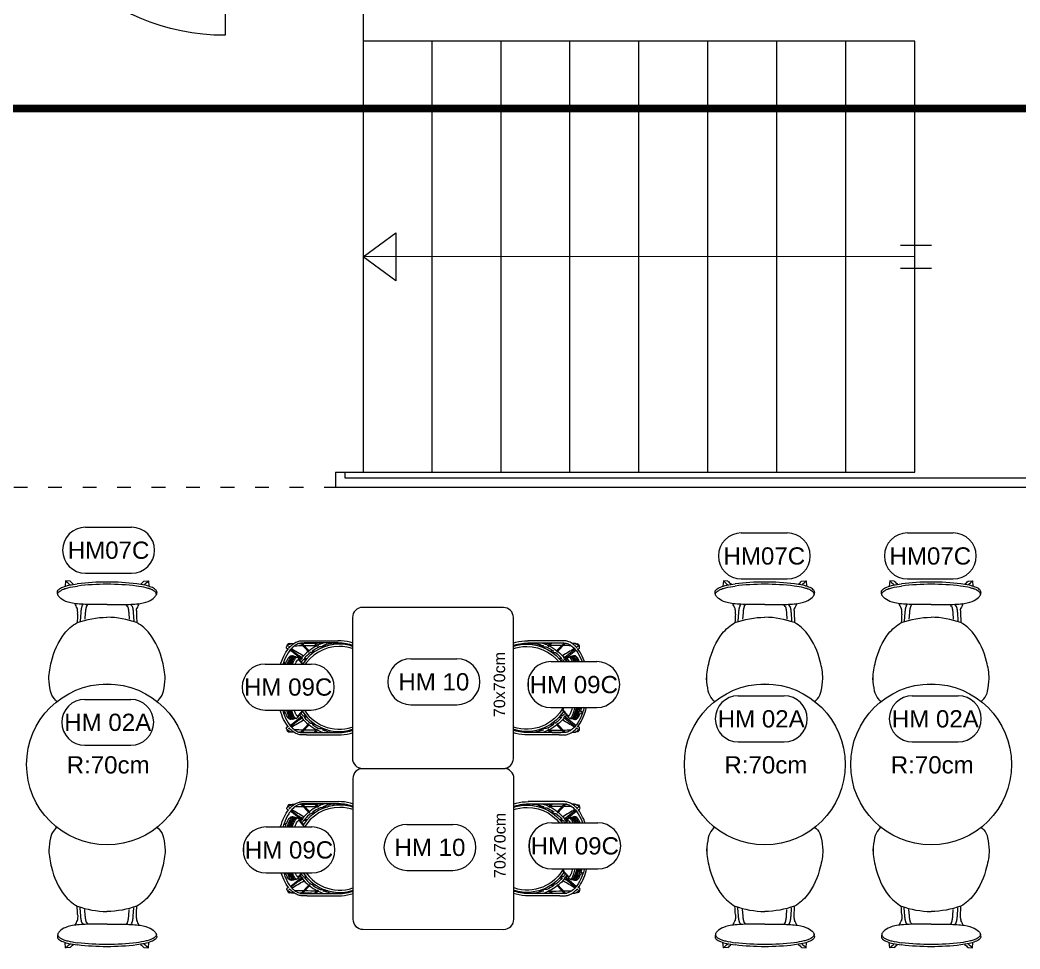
# Model space of a CAD drawing. Header units: millimetres. Extents: x 29001 to 40804, y -8833 to -5892.
# Drawn here: x 30803.8 to 31238.8, y -8402.7 to -7998.6 of the extents above; entities that cross this region are included whole.
import ezdxf
from ezdxf.enums import TextEntityAlignment as Align

# ---------------------------------------------------------------- set-up
doc = ezdxf.new("R2010")
doc.units = ezdxf.units.MM
for name, pattern in [('ACAD_ISO03W100', [30, 12, -18]), ('DASHDOT2', [0.5, 0.25, -0.125, 0, -0.125]), ('DOT', [3.002, 0.002, -3]), ('P-AV-P00-10$0${ Origin Line }', [0])]:
    doc.linetypes.add(name, pattern=pattern)
doc.layers.get('0').update_dxf_attribs({"lineweight": 0})
for name, color, linetype, lineweight in [('anahtar', 9, 'Continuous', 0), ('Auto-Tarama', 251, 'Continuous', 0), ('wipeout', 254, 'Continuous', 0), ('xxx_Auto_Kaplama_Mermer Tarama', 45, 'Continuous', 0), ('xxx_Auto_SIGN_GENERAL', 51, 'Continuous', 0), ('xxx_Auto_Tefris_Tefris', 32, 'Continuous', 0), ('xxx_Auto_Yardimci_Isaret Genel', 51, 'Continuous', 0), ('xxx_Auto_Yardimci_Yazi', 7, 'Continuous', 0), ('Y_KAPI', 123, 'Continuous', 0)]:
    doc.layers.add(name, color=color, linetype=linetype, lineweight=lineweight)
doc.layers.add('xxx_Auto_Mobilya_Ahsap', color=7, linetype='Continuous', lineweight=0, true_color=0x666666)
doc.styles.add('AUTOBAN', font='')
doc.styles.get("Standard").update_dxf_attribs({"font": 'arial.ttf'})
doc.styles.get('AUTOBAN').set_extended_font_data('Helvetica Normal Tr')

# ---------------------------------------------------------------- blocks, each defined once
blk = doc.blocks.new('KAPI 200X230')
at = {"layer": 'Y_KAPI', "color": 252, "linetype": 'P-AV-P00-10$0${ Origin Line }'}
for p, q in [((5, -20), (5, -115)), ((195, -20), (195, -115))]:
    blk.add_line(p, q, dxfattribs=at)
at = {"layer": 'Y_KAPI'}
for points in [[(0, 0), (5, 0), (5, -20), (0, -20)], [(195, 0), (200, 0), (200, -20), (195, -20)], [(5, -20), (100, -20), (100, -16), (5, -16)], [(195, -20), (100, -20), (100, -16), (195, -16)]]:
    blk.add_lwpolyline(points, close=True, dxfattribs=at)
at = {"layer": 'Y_KAPI', "color": 252, "linetype": 'P-AV-P00-10$0${ Origin Line }'}
for centre, start, end in [((5, -20), 270, 0), ((195, -20), 180, 270)]:
    blk.add_arc(centre, 95, start, end, dxfattribs=at)
blk = doc.blocks.new('TÜM LAYOOUT')
at = {"color": 116, "lineweight": 0, "true_color": 0x136734}
for points in [[(1796.26, -1873.45), (1796.26, -1879.96), (2296.26, -1879.96), (2296.26, -2326.45), (633.13, -2326.45), (633.13, -2358.95)], [(1800.26, -1873.45), (1800.26, -1875.96), (2300.26, -1875.96), (2300.26, -2330.45), (637.13, -2330.45), (637.13, -2358.95)]]:
    blk.add_lwpolyline(points, dxfattribs=at)
at = {"layer": 'anahtar', "lineweight": 0}
for p, q in [((2048.26, -1685.93), (1808.26, -1685.93)), ((1838.26, -1873.45), (1838.26, -1685.93)), ((1868.26, -1873.45), (1868.26, -1685.93)), ((1898.26, -1873.45), (1898.26, -1685.93)), ((1928.26, -1873.45), (1928.26, -1685.93)), ((1958.26, -1873.45), (1958.26, -1685.93)), ((1988.26, -1873.45), (1988.26, -1685.93)), ((2018.26, -1873.45), (2018.26, -1685.93)), ((2048.26, -1873.45), (2048.26, -1685.93)), ((2042.04, -1774.69), (2055.57, -1774.69)), ((2048.26, -1779.69), (1808.26, -1779.79)), ((2042.04, -1784.69), (2055.57, -1784.69)), ((1796.26, -1873.45), (2048.26, -1873.45))]:
    blk.add_line(p, q, dxfattribs=at)
blk.add_lwpolyline([(1808.26, -1591.45), (1808.26, -1873.45), (1808.26, -1873.45)], dxfattribs=at)
blk.add_lwpolyline([(1808.26, -1779.79), (1822.43, -1769.31), (1822.43, -1790.28), (1808.26, -1779.79)], close=True, dxfattribs=at)
at = {"layer": 'Y_KAPI', "xscale": -1}
blk.add_blockref('KAPI 200X230', (1753.26, -1568.45), dxfattribs=at)
blk = doc.blocks.new('wıng 01')
blk.add_wipeout([(-40.12, 0.99), (-40.12, 1.98), (-40.01, 6.69), (-39.78, 11.39), (-38.74, 17.8), (-36.81, 21.6), (-33.94, 23.97), (-29.41, 25.03), (-25.94, 25.27), (-22.96, 24.94), (-19.31, 24.16), (-12.23, 21.67), (-8.87, 19.74), (-5.37, 16.93), (-3.75, 15.06), (-2.36, 12.98), (3.88, 12.96), (4.9, 13.44), (5.91, 13.94), (6.28, 15.95), (7.03, 18.21), (8.45, 20.42), (9.89, 21.46), (11.17, 21.6), (12.13, 20.92), (13.47, 18.18), (15.84, 18.01), (15.69, 16.05), (14.29, 14.58), (14.51, 12.92), (14.89, 9.22), (15.1, 6.35), (15.21, 4.05), (15.28, -0.11), (15.25, -3), (15.15, -5.39), (14.85, -9.7), (14.51, -12.92), (14.29, -14.58), (15.69, -16.05), (15.84, -18.01), (13.47, -18.18), (13.24, -18.84), (12.84, -19.76), (12.33, -20.65), (11.63, -21.39), (11.11, -21.61), (9.89, -21.46), (8.34, -20.3), (7.45, -19.05), (6.93, -17.97), (6.36, -16.24), (6.1, -15.09), (5.91, -13.94), (4.2, -13.11), (3.4, -12.83), (2.39, -12.76), (-2.36, -12.98), (-2.66, -13.47), (-4.14, -15.54), (-6.34, -17.84), (-10.22, -20.56), (-12.7, -21.88), (-18.09, -23.84), (-25.91, -25.25), (-32.12, -24.56), (-33.94, -23.95), (-37.24, -21.01), (-38.18, -19.36), (-38.82, -17.46), (-39.42, -14.6), (-39.84, -10.45), (-40.12, -1.96), (-40.12, 0.99), (-40.11, 2.9), (-40.01, 6.69), (-39.96, 8.09), (-39.91, 9.17), (-39.91, 9.17), (-39.84, 10.46)]).dxf.layer = 'wipeout'
at = {"layer": 'xxx_Auto_Tefris_Tefris'}
for p, q in [((15.84, 18.01), (13.47, 18.18)), ((15.69, 16.05), (15.84, 18.01)), ((2.04, 11.42), (-1.68, 11.68)), ((1.9, 9.45), (-0.84, 9.65)), ((2.04, -11.42), (-1.68, -11.68)), ((1.9, -9.45), (-0.84, -9.65)), ((15.69, -16.05), (15.84, -18.01)), ((15.84, -18.01), (13.47, -18.18))]:
    blk.add_line(p, q, dxfattribs=at)
at = {"layer": 'xxx_Auto_Tefris_Tefris', "flags": 128}
for points in [[(-40.13, 0), (-40.12, 1.98, -0.01371), (-39.78, 11.39, -0.049344), (-38.74, 17.8, -0.150356), (-35.54, 22.91, -0.130615), (-32.12, 24.58, -0.0306), (-26.68, 25.31, -0.055771), (-19.31, 24.16, -0.107535), (-7.11, 18.5, -0.093156), (-2.36, 12.98, -0.080348), (0, 0.01, -0.080348)], [(-40.13, 0.02), (-40.12, -1.96, 0.01371), (-39.78, -11.38, 0.049344), (-38.74, -17.78, 0.150356), (-35.54, -22.9, 0.130615), (-32.12, -24.56, 0.0306), (-26.68, -25.29, 0.055771), (-19.31, -24.14, 0.107535), (-7.11, -18.48, 0.093156), (-2.36, -12.97, 0.080348), (0, 0.01, 0.080348)]]:
    blk.add_lwpolyline(points, format="xyb", dxfattribs=at)
at = {"layer": 'xxx_Auto_Tefris_Tefris'}
for centre, radius, start, end in [((32.44, 0.66), 24.02, 133.7252, 140.0659), ((-29.21, 84.05), 78.41, 294.9616, 296.6092), ((32.94, -1.94), 24.92, 133.7931, 138.4714), ((2.09, 26.27), 13.52, 266.6877, 273.0463), ((-90.37, 0.12), 104.69, 359.9361, 6.9687), ((-90.84, 0.11), 106.13, 359.9391, 6.9294), ((-90.37, -0.12), 104.69, 353.0313, 0.0638), ((-90.84, -0.11), 106.13, 353.0706, 0.0609), ((2.09, -25.94), 13.18, 86.4557, 93.3668), ((-29.21, -84.05), 78.41, 63.3908, 65.0384), ((32.44, -0.66), 24.02, 219.9341, 226.2748), ((32.94, 1.94), 24.92, 221.5286, 226.2069)]:
    blk.add_arc(centre, radius, start, end, dxfattribs=at)
for points, knots in [([(5.53, 0), (5.53, 2.62), (5.5, 5.14), (5.57, 10.17), (5.68, 12.43), (6.57, 18.26), (7.86, 19.97), (9.04, 20.99)], [-30.924593, -30.924593, -30.924593, -30.924593, -23.146046, -23.146046, -15.475307, -15.475307, 0, 0, 0, 0]), ([(9.04, 20.99), (9.17, 21.1), (9.39, 21.28), (9.74, 21.45), (10.08, 21.49), (10.55, 21.38), (11.14, 20.89), (11.75, 19.96), (12.34, 18.64), (13.08, 16.26), (13.37, 14.25), (13.55, 12.82)], [0, 0, 0, 0, 0.485183, 0.859706, 1.159692, 1.481517, 2.268611, 3.422819, 4.81791, 6.58255, 10.895845, 10.895845, 10.895845, 10.895845]), ([(10.84, 21.61), (11.03, 21.64), (11.47, 21.55), (12.07, 21.04), (12.63, 20.23), (13.34, 18.73), (14.05, 16.27), (14.36, 14.13), (14.51, 12.92)], [0, 0, 0, 0, 0.573518, 1.294158, 2.312461, 3.504345, 6.28637, 9.963364, 9.963364, 9.963364, 9.963364]), ([(5.53, 0), (5.53, -2.62), (5.5, -5.14), (5.57, -10.17), (5.68, -12.43), (6.57, -18.26), (7.86, -19.97), (9.04, -20.99)], [-30.924593, -30.924593, -30.924593, -30.924593, -23.146046, -23.146046, -15.475307, -15.475307, 0, 0, 0, 0]), ([(9.04, -20.99), (9.17, -21.1), (9.39, -21.28), (9.74, -21.45), (10.08, -21.49), (10.55, -21.38), (11.14, -20.89), (11.75, -19.96), (12.34, -18.64), (13.08, -16.26), (13.37, -14.25), (13.55, -12.82)], [0, 0, 0, 0, 0.485183, 0.859706, 1.159692, 1.481517, 2.268611, 3.422819, 4.81791, 6.58255, 10.895845, 10.895845, 10.895845, 10.895845]), ([(10.84, -21.61), (11.03, -21.64), (11.47, -21.55), (12.07, -21.04), (12.63, -20.23), (13.34, -18.73), (14.05, -16.27), (14.36, -14.13), (14.51, -12.92)], [0, 0, 0, 0, 0.573518, 1.294158, 2.312461, 3.504345, 6.28637, 9.963364, 9.963364, 9.963364, 9.963364])]:
    blk.add_open_spline(points, degree=3, knots=knots, dxfattribs=at)
for points in [[(9.89, 21.46), (10.2, 21.51), (10.52, 21.56), (10.83, 21.61)], [(1.31, 12.78), (0.09, 12.84), (-1.14, 12.91), (-2.36, 12.98)], [(4.71, 8.89), (4.99, 8.71), (5.28, 8.54), (5.55, 8.36)], [(4.85, 10.85), (5.11, 10.69), (5.36, 10.53), (5.61, 10.37)], [(4.71, -8.89), (4.99, -8.71), (5.28, -8.54), (5.55, -8.36)], [(1.31, -12.78), (0.09, -12.84), (-1.14, -12.91), (-2.36, -12.98)], [(4.85, -10.85), (5.11, -10.69), (5.36, -10.53), (5.61, -10.37)], [(10.83, -21.61), (10.52, -21.56), (10.2, -21.51), (9.89, -21.46)]]:
    blk.add_open_spline(points, degree=3, dxfattribs=at)
for points, weights in [([(4.71, 8.89), (4.04, 9.3), (1.9, 9.45)], [1, 0.813578059953, 1]), ([(4.85, 10.85), (4.18, 11.26), (2.04, 11.42)], [1, 0.813618373674, 1]), ([(2.81, 12.77), (3.58, 12.82), (3.88, 12.96)], [0.918584717275, 0.913081709419, 1]), ([(4.71, -8.89), (4.04, -9.3), (1.9, -9.45)], [1, 0.813578059958, 1]), ([(4.85, -10.85), (4.18, -11.26), (2.04, -11.42)], [1, 0.81361837367, 1]), ([(2.9, -12.78), (3.6, -12.83), (3.88, -12.96)], [0.918257053674, 0.918257053674, 1])]:
    blk.add_rational_spline(points, weights, degree=2, dxfattribs=at)
blk = doc.blocks.new('msasa')
blk.add_wipeout([(5.09, 124.12), (12.02, 123.66), (17, 122.45), (23.04, 119.85), (29.4, 115.39), (33.18, 111.49), (36.89, 106.05), (39.68, 99.52), (41.01, 93.24), (41.2, 87.32), (40.07, 80.14), (36.97, 72.37), (34.17, 68.03), (31.22, 64.62), (25.26, 59.75), (20.23, 57.05), (16.32, 55.62), (11.79, 54.58), (8.45, 54.21), (3.44, 54.26), (-0.3, 54.76), (-3.63, 55.57), (-7.17, 56.82), (-10.96, 58.66), (-14.68, 61.09), (-17.75, 63.67), (-21.18, 67.41), (-23.79, 71.18), (-25.64, 74.72), (-27.08, 78.47), (-28.25, 83.21), (-28.75, 88.83), (-28.17, 95.49), (-27.41, 98.75), (-25.85, 103.1), (-24, 106.76), (-20.72, 111.46), (-16.72, 115.55), (-12.55, 118.67), (-6.08, 121.9), (-0.58, 123.47), (2.73, 123.97)]).dxf.layer = 'wipeout'
at = {"layer": 'xxx_Auto_Tefris_Tefris'}
blk.add_circle((6.25, 89.14), 35, dxfattribs=at)
at = {"color": 251, "lineweight": 0, "true_color": 0x636466}
blk.add_text('R:70cm', height=7.5, dxfattribs=at).set_placement((-11.32, 85.21))
blk = doc.blocks.new('THC PLAN')
at = {"linetype": 'Continuous'}
blk.add_wipeout([(1592.84, -948.22), (1593.27, -911.48), (1597.33, -907.91), (1608.94, -904.92), (1618.54, -904.84), (1628.14, -907.26), (1634.76, -910.81), (1635.32, -948.21), (1631.21, -948.78), (1626.45, -950.79), (1620.72, -953.05), (1612.25, -953.37), (1605.07, -952), (1598.78, -948.45)], dxfattribs=at).translate(0, 0, 41.86).dxf.layer = 'wipeout'
for p, q in [((1603.32, -909.32), (1602.99, -908.48)), ((1603.46, -908.31), (1603.78, -909.14)), ((1608.45, -908.12), (1608.24, -907.14)), ((1608.74, -907.06), (1608.95, -908.05)), ((1613.88, -907.71), (1613.88, -906.67)), ((1614.38, -906.67), (1614.38, -907.72)), ((1619.31, -908.07), (1619.52, -907.06)), ((1620.02, -907.14), (1619.8, -908.14)), ((1624.43, -909.27), (1624.8, -908.31)), ((1625.27, -908.48), (1624.9, -909.43)), ((1601.41, -916.6), (1597.36, -911.59)), ((1597.74, -911.27), (1601.84, -916.33)), ((1626.42, -916.33), (1630.52, -911.27)), ((1630.91, -911.59), (1626.85, -916.6)), ((1598.24, -919.78), (1594.64, -916.39)), ((1594.71, -915.76), (1598.64, -919.47)), ((1601.41, -918.52), (1601.41, -917.37)), ((1601.91, -916.95), (1601.91, -918.09)), ((1624.58, -916.77), (1624.58, -916.77)), ((1626.35, -918.09), (1626.35, -916.95)), ((1626.85, -917.37), (1626.85, -918.52)), ((1629.63, -919.47), (1633.56, -915.76)), ((1633.62, -916.39), (1630.02, -919.78)), ((1593.63, -918.47), (1593.63, -932.04)), ((1594.63, -921.55), (1596.25, -923.25)), ((1595.86, -923.57), (1594.63, -922.27)), ((1598.24, -922.22), (1598.24, -920.84)), ((1598.74, -920.17), (1598.74, -921.49)), ((1629.52, -921.49), (1629.52, -920.17)), ((1630.02, -920.84), (1630.02, -922.22)), ((1632.01, -923.25), (1633.63, -921.55)), ((1633.63, -922.27), (1632.4, -923.57)), ((1634.63, -918.47), (1634.63, -932.15)), ((1595.86, -927.42), (1595.86, -925.33)), ((1596.36, -924.11), (1596.36, -925.91)), ((1631.9, -925.91), (1631.9, -924.11)), ((1632.4, -925.33), (1632.4, -927.42)), ((1594.63, -926.8), (1594.85, -927.56)), ((1633.41, -927.56), (1633.63, -926.8)), ((1595.86, -938.96), (1595.86, -937.86)), ((1596.36, -939.36), (1596.36, -940.18)), ((1631.9, -940.18), (1631.9, -939.37)), ((1632.4, -937.86), (1632.4, -938.96)), ((1598.24, -943.45), (1598.24, -943.06)), ((1598.74, -943.78), (1598.74, -944.12)), ((1629.52, -944.12), (1629.52, -943.78)), ((1630.02, -943.06), (1630.02, -943.45)), ((1601.41, -946.92), (1601.41, -946.75)), ((1601.91, -947.19), (1601.91, -947.34)), ((1626.35, -947.34), (1626.35, -947.19)), ((1626.85, -946.75), (1626.85, -946.92)), ((1605.2, -949.48), (1605.2, -949.41)), ((1605.7, -949.67), (1605.7, -949.73)), ((1609.43, -951.07), (1609.43, -951.05)), ((1609.93, -951.17), (1609.93, -951.19)), ((1614.38, -951.64), (1614.38, -951.64)), ((1618.33, -951.19), (1618.33, -951.17)), ((1618.83, -951.05), (1618.83, -951.07)), ((1622.56, -949.73), (1622.56, -949.67)), ((1623.06, -949.41), (1623.06, -949.48))]:
    blk.add_line(p, q)
for centre, radius, start, end in [((1614.2, -948.19), 40.47, 94.8315, 95.6642), ((1595.91, -910.88), 1, 90.2693, 208.0879), ((1595.9, -910.88), 0.9, 85.2765, 203.3664), ((-46923.15, -394.15), 48521.73, 359.382869, 359.387008), ((1595.91, -910.86), 0.978, 80.4544, 90.5627), ((1564.68, -929.7), 36.95, 30.447, 31.4039), ((1600.57, -914.16), 5.21, 141.4282, 145.6715), ((297068.66, 175160.92), 343955.08, 210.7908923, 210.7919123), ((-260.29, -2019.91), 2163.75, 30.80378, 30.82388), ((1116.15, -1004.87), 493.16, 10.8161, 10.8849), ((1600.74, -912.29), 0.197, 190.729, 239.4928), ((1569.61, -954.34), 52.12, 53.462, 53.476), ((1600.86, -912.87), 0.2, 190.7761, 223.5898), ((1600.85, -912.88), 0.195, 223.4279, 239.6177), ((1114.71, -1005.15), 494.62, 10.6325, 10.7011), ((1627.51, -913.35), 0.198, 297.5581, 312.6002), ((1627.5, -913.35), 0.209, 312.4896, 342.9657), ((1887.01, -987.52), 269.69, 164.0082, 164.0495), ((1627.67, -912.78), 0.203, 296.7937, 344.0611), ((1648.5, -945.32), 38.43, 122.6419, 122.6613), ((1889.25, -988.16), 272.02, 163.7985, 163.9236), ((149344.79, -88940.49), 171954.48, 149.2075374, 149.2095778), ((3451.31, -1997.69), 2120.39, 149.17602, 149.19653), ((1663.58, -929.7), 36.94, 148.596, 149.5531), ((1627.65, -914.2), 5.27, 34.3541, 38.5485), ((1632.35, -910.86), 0.978, 89.4373, 99.5464), ((1632.36, -910.88), 0.9, 336.3666, 94.7195), ((1632.36, -910.88), 1, 331.8971, 89.7497), ((50151.07, -394.15), 48521.39, 180.612992, 180.617131), ((-174535.59, 977.81), 176140.55, 359.3821298, 359.3837966), ((-84176.07, 5.7), 85775.8, 359.3844292, 359.3847095), ((1614.13, -932.64), 19, 122.793, 0.0008), ((-412725.86, 3543.07), 414345.63, 359.3824647, 359.3831882), ((1614.13, -932.64), 18, 117.59, 0.0008), ((1614.02, -932.03), 20.34, 129.2367, 140.661), ((1614.03, -932.05), 19.36, 130.6829, 142.1514), ((18363.75, 9073.41), 19513.8, 210.787593, 210.792986), ((1600.81, -917.19), 0.488, 118.4283, 144.886), ((1601.7, -913.75), 0.866, 189.3738, 279.2988), ((1569.48, -955.03), 51.51, 48.1472, 51.9769), ((1614.19, -932.24), 20.61, 125.0952, 127.857), ((1614.19, -932.24), 19.61, 124.3323, 128.778), ((1614.16, -932.7), 19.07, 122.7793, 129.9888), ((1604.38, -916.07), 0.807, 227.9853, 276.9377), ((1614.44, -962.53), 46.36, 81.6537, 86.4291), ((1614.13, -932.64), 18, 0.0079, 60.5484), ((1623.87, -916.4), 0.733, 260.9271, 310.9473), ((1646.83, -943.52), 34.8, 124.6874, 130.2411), ((1614.13, -932.64), 19, 0.0079, 56.645), ((1614.08, -932.23), 19.6, 51.2236, 55.021), ((1614.07, -932.24), 20.61, 52.1425, 54.1372), ((1614.23, -932.05), 19.36, 37.8462, 49.3143), ((1614.25, -932.03), 20.33, 39.3378, 50.7645), ((-13877.25, 8324.46), 18049.53, 329.204559, 329.210392), ((1884.95, -986.93), 267.55, 164.1343, 164.2614), ((415951.98, 3543.04), 414343.49, 180.6168118, 180.6175353), ((87404.05, 5.7), 85775.52, 180.6152905, 180.6155707), ((177763.61, 977.8), 176140.31, 180.6162034, 180.6178702), ((1614.25, -932.22), 20.63, 142.0473, 152.9751), ((1614.22, -932.2), 19.6, 144.5757, 155.6342), ((1614.23, -932.71), 19.13, 144.0882, 146.7268), ((1614.03, -932.7), 19.11, 33.256, 35.8973), ((1614.06, -932.2), 19.59, 24.3634, 35.4291), ((1614.01, -932.22), 20.64, 27.0261, 37.9514), ((1613.96, -932.08), 20.31, 154.4617, 162.0598), ((1614.2, -932.16), 19.57, 159.5687, 178.2071), ((349183.86, -4670.25), 347609.36, 179.3822299, 179.3827779), ((1595.22, -925.69), 0.547, 141.6908, 178.2924), ((1614.15, -932.63), 19.02, 159.3031, 164.1022), ((1614.07, -932.16), 19.56, 0.343, 20.4337), ((1614.31, -932.08), 20.3, 17.9379, 25.5392), ((1633.04, -925.69), 0.547, 1.7075, 38.3186), ((-345954.87, -4670.24), 347608.63, 0.6172221, 0.6177701), ((1614.09, -932.64), 19.04, 0.0133, 15.9291), ((1614.13, -932.15), 20.5, 179.7042, 0.2959), ((1614.19, -932.13), 19.56, 180.031, 200.4327), ((1614.1, -932.63), 19.03, 339.278, 359.9877), ((1614.07, -932.13), 19.56, 339.5661, 359.9696), ((1614.19, -932.6), 19.07, 200.7714, 215.8967), ((1632.98, -938.83), 0.515, 328.5381, 348.5813), ((4065.95, -924.18), 2470.22, 180.397, 180.4842), ((1614.21, -932.09), 19.59, 204.3627, 215.4282), ((1614.12, -932.64), 19.01, 312.0405, 326.7493), ((1614.05, -932.09), 19.59, 324.5737, 335.6366), ((-889.11, -923.77), 2521.64, 359.51618, 359.6016), ((1595.9, -946.08), 0.999, 180.1266, 275.5049), ((1595.9, -946.08), 0.899, 156.6331, 270.4107), ((1604.7, -940.18), 10.1, 208.4626, 218.5795), ((1595.9, -946.08), 1, 355.3101, 92.3742), ((1595.9, -946.08), 0.899, 349.4504, 89.1333), ((1598.82, -5280.97), 4334.49, 89.99144, 90.02914), ((1595.93, -946.09), 0.869, 338.6947, 349.6935), ((1595.92, -946.09), 0.974, 336.4929, 349.6812), ((1595.95, -946.08), 0.946, 349.3656, 355.317), ((1614.03, -932.25), 19.35, 217.8474, 229.3188), ((1600.71, -946.98), 0.499, 236.2994, 259.2635), ((1614.19, -932.55), 19.1, 230.0016, 241.9381), ((1614.2, -932.04), 19.63, 231.2306, 242.7134), ((1614.08, -932.55), 19.1, 296.3579, 309.977), ((1614.06, -932.04), 19.63, 297.2867, 308.7696), ((1614.24, -932.25), 19.35, 310.6809, 322.1522), ((1629.44, -5280.93), 4334.46, 89.97086, 90.00856), ((1632.36, -946.08), 1, 87.6256, 184.6899), ((1632.31, -946.08), 0.946, 184.683, 190.6344), ((1632.34, -946.09), 0.975, 190.3184, 203.5021), ((1632.36, -946.08), 0.899, 90.8663, 190.5496), ((1623.37, -940.04), 10.34, 321.4895, 331.2152), ((1632.33, -946.09), 0.869, 190.3065, 201.3053), ((1632.36, -946.08), 0.999, 264.5046, 359.8638), ((1632.36, -946.08), 0.899, 268.6642, 23.372), ((1632.39, -946.07), 0.976, 359.5151, 27.8367), ((1614.15, -932.58), 19.06, 243.7062, 265.5193), ((1614.09, -932.25), 19.38, 244.3599, 256.088), ((1614.15, -932.06), 19.59, 257.567, 265.6333), ((1614.13, -932.27), 19.38, 270.7456, 272.5678), ((1614.12, -932.07), 19.58, 272.6119, 282.4335), ((1614.11, -932.55), 19.09, 277.8507, 284.309), ((1614.17, -932.26), 19.38, 283.91, 295.6403)]:
    blk.add_arc(centre, radius, start, end)
for points, knots in [([(1633.63, -932.15), (1633.63, -928.56), (1633.63, -923.88), (1633.63, -918.7), (1633.63, -916.97), (1633.61, -915.77), (1633.26, -914.51), (1632.34, -912.98), (1631, -911.6), (1628.69, -909.89), (1624.97, -908.2), (1619.8, -906.95), (1614.12, -906.53), (1608.48, -906.95), (1603.31, -908.19), (1599.58, -909.89), (1597.25, -911.6), (1595.91, -913), (1594.99, -914.52), (1594.66, -915.78), (1594.63, -916.95), (1594.63, -918.63), (1594.63, -921.61), (1594.63, -926.3), (1594.63, -929.94), (1594.63, -932.15)], [0, 0, 0, 0, 10.76451, 14.024069, 15.555245, 15.941019, 17.620949, 19.411439, 21.291586, 23.347652, 28.009803, 33.466332, 39.246754, 45.02672, 50.416088, 55.123917, 57.239292, 59.076888, 60.892815, 62.543481, 62.92004, 64.407062, 67.565743, 71.876191, 78.483634, 78.483634, 78.483634, 78.483634]), ([(1597.08, -910.51), (1598.11, -909.7), (1600.5, -908.28), (1604.62, -906.79), (1609.26, -905.87), (1614.15, -905.57), (1619.06, -905.88), (1623.7, -906.8), (1627.81, -908.3), (1630.18, -909.72), (1631.18, -910.51)], [0, 0, 0, 0, 3.921864, 8.309993, 13.091815, 18.083368, 22.974007, 27.823927, 32.224374, 36.05482, 36.05482, 36.05482, 36.05482]), ([(1628.03, -912.26), (1628.06, -912.17), (1628, -911.96), (1627.76, -911.68), (1627.37, -911.36), (1626.56, -910.87), (1625.22, -910.28), (1622.71, -909.45), (1619.97, -908.89), (1617.13, -908.57), (1614.75, -908.46), (1610.9, -908.53), (1607.33, -908.98), (1604.5, -909.66), (1603.23, -910.04), (1602.2, -910.4), (1601.29, -910.84), (1600.81, -911.14), (1600.5, -911.44), (1600.42, -911.66), (1600.44, -911.75)], [0, 0, 0, 0, 0.278376, 0.622174, 1.101377, 1.776557, 3.467846, 5.471554, 9.70769, 11.850074, 14.034591, 16.85395, 23.401701, 24.800898, 25.582134, 27.367063, 28.053406, 28.640071, 29.045823, 29.318055, 29.318055, 29.318055, 29.318055]), ([(1627.86, -912.83), (1627.89, -912.74), (1627.84, -912.53), (1627.6, -912.25), (1627.22, -911.94), (1626.42, -911.45), (1625.11, -910.86), (1622.65, -910.04), (1619.24, -909.34), (1615.52, -909.04), (1610.96, -909.13), (1607.51, -909.54), (1604.63, -910.24), (1603.35, -910.61), (1602.21, -911.02), (1601.33, -911.46), (1600.89, -911.75), (1600.61, -912.02), (1600.53, -912.24), (1600.55, -912.33)], [0, 0, 0, 0, 0.277702, 0.618512, 1.091914, 1.757706, 3.423591, 5.396429, 9.506247, 13.871508, 16.559288, 23.186824, 24.264895, 25.436055, 27.176987, 27.899431, 28.370671, 28.773552, 29.045239, 29.045239, 29.045239, 29.045239]), ([(1603.78, -909.14), (1604.58, -908.89), (1606.28, -908.46), (1609.88, -907.87), (1614.41, -907.58), (1619.64, -907.99), (1622.9, -908.75), (1624.43, -909.27)], [0, 0, 0, 0, 2.511515, 5.247937, 10.953451, 16.085332, 20.943932, 20.943932, 20.943932, 20.943932]), ([(1593.63, -918.47), (1593.64, -917.81), (1593.61, -916.97), (1593.68, -915.56), (1594.07, -914.15), (1595.1, -912.36), (1596.16, -911.3), (1596.75, -910.79)], [0, 0, 0, 0, 1.986445, 2.527254, 4.232645, 6.326212, 8.682617, 8.682617, 8.682617, 8.682617]), ([(1594.81, -912.94), (1594.81, -912.65), (1594.82, -912.32), (1594.82, -911.87), (1594.96, -911.42), (1595.34, -910.77), (1595.82, -910.12), (1596.28, -909.69), (1596.71, -909.62), (1596.98, -909.79), (1597.14, -910.05), (1597.24, -910.22), (1597.31, -910.34)], [0, 0, 0, 0, 0.880915, 0.993849, 1.346591, 2.269542, 3.256294, 3.760106, 4.149937, 4.470063, 4.670286, 5.067906, 5.067906, 5.067906, 5.067906]), ([(1600.42, -911.64), (1600.41, -911.53), (1600.42, -911.3), (1600.58, -910.84), (1601.09, -910.3), (1602.06, -909.76), (1602.84, -909.45), (1603.31, -909.29)], [0, 0, 0, 0, 0.338025, 0.68305, 1.454174, 2.518494, 3.984482, 3.984482, 3.984482, 3.984482]), ([(1627.76, -913.21), (1627.78, -913.12), (1627.73, -912.91), (1627.49, -912.63), (1627.12, -912.32), (1626.33, -911.83), (1625.03, -911.25), (1622.6, -910.44), (1619.21, -909.73), (1615.51, -909.43), (1610.97, -909.52), (1607.54, -909.94), (1604.67, -910.63), (1603.4, -911), (1602.27, -911.41), (1601.4, -911.85), (1600.96, -912.14), (1600.69, -912.41), (1600.6, -912.63), (1600.62, -912.72)], [0, 0, 0, 0, 0.276857, 0.615332, 1.083989, 1.743361, 3.392434, 5.344886, 9.417286, 13.762083, 16.446861, 23.042581, 24.113255, 25.276096, 27.004477, 27.721281, 28.188925, 28.589676, 28.860721, 28.860721, 28.860721, 28.860721]), ([(1600.61, -912.61), (1600.62, -912.51), (1600.7, -912.29), (1600.98, -912), (1601.41, -911.7), (1602.26, -911.26), (1603.66, -910.73), (1606.94, -909.86), (1610.8, -909.36), (1614.59, -909.27), (1617.1, -909.39), (1619.47, -909.65), (1621.63, -910.06), (1623.56, -910.59), (1625.09, -911.11), (1626.36, -911.69), (1627.12, -912.18), (1627.5, -912.49), (1627.73, -912.81), (1627.78, -913.03), (1627.77, -913.12)], [0, 0, 0, 0, 0.299857, 0.688409, 1.212511, 1.856299, 3.561617, 5.708866, 12.030256, 15.183819, 17.082644, 19.555489, 22.346767, 23.656596, 25.571171, 27.191727, 27.809975, 28.30105, 28.668251, 28.958914, 28.958914, 28.958914, 28.958914]), ([(1627.7, -913.4), (1627.73, -913.31), (1627.67, -913.1), (1627.44, -912.82), (1627.07, -912.51), (1626.28, -912.03), (1624.99, -911.44), (1622.58, -910.63), (1619.2, -909.93), (1615.51, -909.63), (1610.98, -909.72), (1607.55, -910.13), (1604.69, -910.83), (1603.43, -911.19), (1602.3, -911.61), (1601.44, -912.04), (1601, -912.34), (1600.72, -912.6), (1600.64, -912.82), (1600.66, -912.91)], [0, 0, 0, 0, 0.276638, 0.614131, 1.080881, 1.737163, 3.377868, 5.320178, 9.373954, 13.708549, 16.391827, 22.971683, 24.038674, 25.197375, 26.919507, 27.633832, 28.100026, 28.499849, 28.770724, 28.770724, 28.770724, 28.770724]), ([(1627.59, -913.79), (1627.62, -913.69), (1627.57, -913.49), (1627.34, -913.21), (1626.96, -912.9), (1626.19, -912.41), (1624.91, -911.83), (1622.52, -911.02), (1619.17, -910.33), (1615.5, -910.03), (1610.99, -910.12), (1607.57, -910.53), (1604.73, -911.22), (1603.48, -911.59), (1602.36, -912), (1601.5, -912.43), (1601.07, -912.73), (1600.79, -912.99), (1600.71, -913.21), (1600.73, -913.3)], [0, 0, 0, 0, 0.276621, 0.612525, 1.076377, 1.726712, 3.35076, 5.272889, 9.289591, 13.603837, 16.284117, 22.83233, 23.891984, 25.042448, 26.752132, 27.462175, 27.926158, 28.324409, 28.59525, 28.59525, 28.59525, 28.59525]), ([(1600.72, -913.2), (1600.73, -913.1), (1600.8, -912.88), (1601.07, -912.59), (1601.5, -912.29), (1602.36, -911.84), (1603.75, -911.32), (1606.44, -910.6), (1610.22, -910.01), (1614.8, -909.81), (1619.22, -910.15), (1622.61, -910.88), (1625, -911.69), (1626.23, -912.27), (1626.97, -912.75), (1627.34, -913.07), (1627.57, -913.38), (1627.62, -913.6), (1627.61, -913.7)], [0, 0, 0, 0, 0.298109, 0.672222, 1.181866, 1.847501, 3.58322, 5.631914, 10.203243, 15.02391, 19.387936, 23.475016, 25.395043, 26.937474, 27.549506, 28.042589, 28.40077, 28.694057, 28.694057, 28.694057, 28.694057]), ([(1600.84, -913.89), (1600.82, -913.79), (1600.9, -913.59), (1601.16, -913.33), (1601.56, -913.04), (1602.39, -912.61), (1603.79, -912.08), (1606.47, -911.36), (1610.26, -910.77), (1614.78, -910.57), (1619.11, -910.91), (1622.4, -911.61), (1624.74, -912.39), (1625.96, -912.95), (1626.75, -913.43), (1627.14, -913.74), (1627.4, -914.05), (1627.46, -914.27), (1627.43, -914.36)], [0, 0, 0, 0, 0.278877, 0.621533, 1.095914, 1.760487, 3.415037, 5.578987, 10.091194, 14.876802, 19.142059, 23.109684, 24.91948, 26.554393, 27.129029, 27.676229, 28.060521, 28.328174, 28.328174, 28.328174, 28.328174]), ([(1601.84, -914.6), (1601.82, -914.51), (1601.9, -914.33), (1602.14, -914.09), (1602.51, -913.83), (1603.28, -913.43), (1604.57, -912.96), (1607.05, -912.31), (1610.53, -911.78), (1614.71, -911.6), (1618.72, -911.89), (1621.76, -912.52), (1623.93, -913.22), (1625.2, -913.79), (1626.02, -914.3), (1626.38, -914.72), (1626.43, -914.92), (1626.41, -915)], [0, 0, 0, 0, 0.259541, 0.576073, 1.010427, 1.622498, 3.14659, 5.139082, 9.305189, 13.701852, 17.654608, 21.343981, 22.998248, 24.493832, 25.517481, 25.87179, 26.120974, 26.120974, 26.120974, 26.120974]), ([(1624.9, -909.43), (1625.17, -909.54), (1625.68, -909.74), (1626.56, -910.16), (1627.39, -910.65), (1628.03, -911.37), (1628.11, -911.93), (1628.05, -912.17)], [0, 0, 0, 0, 0.854425, 1.667052, 2.902407, 3.750177, 4.494991, 4.494991, 4.494991, 4.494991]), ([(1630.95, -910.34), (1631.02, -910.22), (1631.12, -910.05), (1631.28, -909.79), (1631.56, -909.62), (1631.98, -909.69), (1632.44, -910.12), (1632.91, -910.76), (1633.3, -911.42), (1633.44, -911.87), (1633.45, -912.32), (1633.45, -912.65), (1633.45, -912.94)], [0, 0, 0, 0, 0.397513, 0.599592, 0.923848, 1.307284, 1.812926, 2.777218, 3.722785, 4.073147, 4.186061, 5.067708, 5.067708, 5.067708, 5.067708]), ([(1631.51, -910.79), (1631.81, -911.04), (1632.36, -911.56), (1633.34, -912.68), (1634.19, -914.12), (1634.58, -915.55), (1634.65, -916.97), (1634.62, -917.81), (1634.63, -918.47)], [0, 0, 0, 0, 1.165515, 2.298684, 4.425887, 6.153316, 6.688381, 8.682163, 8.682163, 8.682163, 8.682163]), ([(1626.41, -915), (1625.97, -915.32), (1625.33, -915.81), (1624.51, -916.47), (1624.07, -916.85), (1623.82, -917.06), (1623.77, -917.11), (1623.75, -917.11), (1623.73, -917.11), (1623.7, -917.1), (1623.3, -917.02), (1622.73, -916.91), (1622.01, -916.79), (1621.33, -916.68), (1620.45, -916.56), (1618.84, -916.36), (1617, -916.22), (1612.19, -916.09), (1608.12, -916.35), (1604.64, -916.84), (1604.47, -916.86), (1604.37, -916.78), (1603.9, -916.34), (1603.27, -915.79), (1602.48, -915.12), (1602.09, -914.8), (1601.84, -914.6)], [0, 0, 0, 0, 1.638122, 2.407606, 3.164681, 3.377744, 3.380052, 3.389163, 3.423595, 3.452493, 3.460983, 4.66918, 5.166854, 5.667294, 6.73481, 7.820974, 10.55463, 12.251255, 22.267831, 22.760393, 22.783016, 22.786224, 23.134341, 24.725115, 25.26913, 26.243946, 26.243946, 26.243946, 26.243946]), ([(1626.41, -915), (1626.47, -915.02), (1626.57, -915.03), (1626.79, -915.02), (1627.16, -914.87), (1627.37, -914.58), (1627.43, -914.36)], [0, 0, 0, 0, 0.167666, 0.321649, 0.644728, 1.334715, 1.334715, 1.334715, 1.334715]), ([(1596.5, -947.47), (1596.39, -947.45), (1596.22, -947.34), (1596, -947.09), (1595.62, -946.6), (1595.25, -946.03), (1594.94, -945.49), (1594.82, -945.21), (1594.82, -944.88), (1594.8, -942.8), (1594.79, -940.79), (1594.77, -938.93)], [0, 0, 0, 0, 0.34068, 0.599078, 0.989648, 2.195656, 2.619669, 2.869219, 3.117296, 3.578898, 9.1396, 9.1396, 9.1396, 9.1396]), ([(1633.49, -938.93), (1633.48, -940.94), (1633.46, -943.01), (1633.45, -945.09), (1633.43, -945.26), (1633.32, -945.49), (1633.01, -946.03), (1632.64, -946.6), (1632.26, -947.09), (1632.05, -947.34), (1631.87, -947.45), (1631.76, -947.47)], [0, 0, 0, 0, 6.022079, 6.190929, 6.26967, 6.514877, 6.943839, 8.152033, 8.537297, 8.799681, 9.139602, 9.139602, 9.139602, 9.139602]), ([(1600.52, -947.48), (1599.22, -947.48), (1597.88, -947.48), (1596.54, -947.48), (1596.5, -947.47)], [0, 0, 0, 0, 3.901896, 4.019045, 4.019045, 4.019045, 4.019045]), ([(1631.76, -947.47), (1631.72, -947.48), (1630.38, -947.48), (1629.04, -947.48), (1627.74, -947.48)], [0, 0, 0, 0, 0.118356, 4.019062, 4.019062, 4.019062, 4.019062])]:
    blk.add_open_spline(points, degree=3, knots=knots)
blk = doc.blocks.new('octagon kare')
at = {"ltscale": 10}
blk.add_wipeout([(0.01, 37.55), (30.64, 37.54), (32, 37.32), (33.06, 36.81), (33.73, 36.26), (34.33, 35.51), (34.8, 34.52), (34.99, 33.63), (34.99, -28.1), (34.75, -29.52), (34.34, -30.38), (33.7, -31.19), (32.7, -31.94), (32.7, -31.94), (31.64, -32.35), (31.64, -32.47), (-30.65, -32.45), (-31.72, -32.31), (-33.74, -31.16), (-34.75, -29.6), (-35.02, -28.07), (-35, 33.19), (-34.36, 35.46), (-33.71, 36.28), (-33.71, 36.28), (-31.69, 37.43), (-31.69, 37.57), (-26.45, 37.56)], dxfattribs=at).dxf.layer = 'wipeout'
at = {"layer": 'xxx_Auto_Mobilya_Ahsap', "linetype": 'Continuous', "lineweight": 0, "flags": 128}
blk.add_lwpolyline([(30.64, 37.54), (-30.62, 37.56, 0.414214), (-35, 33.19), (-35.02, -28.07, 0.414214), (-30.65, -32.45), (30.61, -32.47, 0.414214), (34.99, -28.1), (35.01, 33.16, 0.414214)], format="xyb", close=True, dxfattribs=at)
at = {"layer": 'xxx_Auto_Yardimci_Yazi', "linetype": 'DOT', "insert": (-12.7, -23.87), "char_height": 5, "width": 66.6648, "attachment_point": 1, "style": 'AUTOBAN'}
blk.add_mtext('70x70cm', dxfattribs=at)
blk = doc.blocks.new('MOBİLYALAR')
at = {"color": 240, "linetype": 'ACAD_ISO03W100', "lineweight": 0, "ltscale": 0.5, "true_color": 0xed1f24}
blk.add_line((1506.26, -1879.96), (2296.26, -1879.96), dxfattribs=at)
at = {"rotation": 90}
for p in [(1696.85, -1936.58), (1983, -1936.58), (2055.37, -1936.58)]:
    blk.add_blockref('wıng 01', p, dxfattribs=at)
at = {"xscale": -1, "rotation": 90}
for p in [(1696.85, -2064.63), (1983, -2064.63), (2055.37, -2064.63)]:
    blk.add_blockref('wıng 01', p, dxfattribs=at)
at = {"layer": 'xxx_Auto_Tefris_Tefris', "rotation": 90}
for p in [(865.23, -3581.43, -41.86), (865.43, -3651.43, -41.86)]:
    blk.add_blockref('THC PLAN', p, dxfattribs=at)
at = {"layer": 'xxx_Auto_Tefris_Tefris', "xscale": -1, "rotation": 270}
for p in [(2812.08, -3581.43, -41.86), (2812.28, -3651.43, -41.86)]:
    blk.add_blockref('THC PLAN', p, dxfattribs=at)
at = {"color": 240, "lineweight": 0, "true_color": 0xed1f24}
for p in [(1690.61, -2089.77), (1976.76, -2089.77), (2049.14, -2089.77)]:
    blk.add_blockref('msasa', p, dxfattribs=at)
at = {"layer": 'Auto-Tarama', "color": 1, "rotation": 90}
blk.add_blockref('octagon kare', (1841.39, -2037.35), dxfattribs=at)
blk.add_blockref('octagon kare', (1841.18, -1967.35), dxfattribs=at)
blk = doc.blocks.new('_TagSlot')
at = {"color": 0, "linetype": 'ByBlock', "lineweight": -2, "transparency": 16777216}
for p, q in [((-4, 4), (4, 4)), ((-4, -4), (4, -4))]:
    blk.add_line(p, q, dxfattribs=at)
for centre, start, end in [((-4, 0), 90, 270), ((4, 0), 270, 90)]:
    blk.add_arc(centre, 4, start, end, dxfattribs=at)
at = {"layer": 'xxx_Auto_Kaplama_Mermer Tarama', "color": 0, "transparency": 16777216, "style": 'AUTOBAN'}
blk.add_attdef('TAGNUMBER', text='', height=3, dxfattribs=at).set_placement((0, -1.5), align=Align.CENTER)
blk = doc.blocks.new('key planxx')
at = {"layer": 'xxx_Auto_Yardimci_Isaret Genel', "xscale": 2.5, "yscale": 2.5, "zscale": 2.5}
for p, values in [((219.25, -1263.98), {'TAGNUMBER': 'HM07C'}), ((504.53, -1266.49), {'TAGNUMBER': 'HM07C'}), ((576.76, -1266.49), {'TAGNUMBER': 'HM07C'}), ((360.76, -1321.23), {'TAGNUMBER': 'HM 10'}), ((218.89, -1338.86), {'TAGNUMBER': 'HM 02A'}), ((503.18, -1337.34), {'TAGNUMBER': 'HM 02A'}), ((578.92, -1337.34), {'TAGNUMBER': 'HM 02A'}), ((359.08, -1393.25), {'TAGNUMBER': 'HM 10'})]:
    blk.add_blockref('_TagSlot', p, dxfattribs=at).add_auto_attribs(values)
for points in [[(287.2, -1313.51), (307.2, -1313.51), (311.03, -1314.27), (314.05, -1316.22), (315.94, -1318.64), (316.9, -1321.07), (317.2, -1323.51), (316.59, -1326.94), (314.69, -1330.14), (313.33, -1331.41), (310.56, -1332.93), (307.2, -1333.51), (285.57, -1333.38), (283.21, -1332.68), (280.44, -1330.88), (279.25, -1329.58), (277.38, -1325.4), (277.4, -1321.51), (278.7, -1318.24), (280.57, -1316.03), (284.27, -1313.95)], [(411.65, -1312.44), (431.65, -1312.44), (435.48, -1313.21), (438.5, -1315.16), (440.39, -1317.58), (441.35, -1320.01), (441.65, -1322.44), (441.05, -1325.88), (439.14, -1329.07), (437.79, -1330.34), (435.01, -1331.86), (431.65, -1332.44), (410.03, -1332.31), (407.66, -1331.61), (404.89, -1329.81), (403.7, -1328.51), (401.83, -1324.33), (401.85, -1320.45), (403.16, -1317.17), (405.02, -1314.96), (408.72, -1312.88)], [(412.24, -1382.65), (432.24, -1382.65), (436.07, -1383.41), (439.09, -1385.36), (440.98, -1387.78), (441.94, -1390.21), (442.24, -1392.65), (441.64, -1396.08), (439.73, -1399.28), (438.38, -1400.55), (435.6, -1402.07), (432.24, -1402.65), (410.62, -1402.51), (408.25, -1401.81), (405.48, -1400.01), (404.3, -1398.71), (402.42, -1394.53), (402.45, -1390.65), (403.75, -1387.37), (405.61, -1385.16), (409.31, -1383.09)], [(287.75, -1384.36), (307.75, -1384.36), (311.58, -1385.13), (314.6, -1387.08), (316.48, -1389.5), (317.45, -1391.93), (317.75, -1394.36), (317.14, -1397.8), (315.24, -1400.99), (313.88, -1402.26), (311.11, -1403.78), (307.75, -1404.36), (286.12, -1404.23), (283.75, -1403.53), (280.99, -1401.73), (279.8, -1400.43), (277.93, -1396.25), (277.95, -1392.37), (279.25, -1389.09), (281.12, -1386.88), (284.81, -1384.8)]]:
    blk.add_wipeout(points)
for p in [(297.39, -1323.51), (421.65, -1322.44), (422.09, -1392.59), (297.75, -1394.36)]:
    blk.add_blockref('_TagSlot', p, dxfattribs=at).add_auto_attribs({'TAGNUMBER': 'HM 09C'})
blk = doc.blocks.new('*U146')
at = {"layer": 'xxx_Auto_Yardimci_Isaret Genel', "linetype": 'DASHDOT2', "ltscale": 50, "const_width": 1}
blk.add_lwpolyline([(24341.86, 87997.19), (23578.17, 87997.19)], dxfattribs=at)
at = {"layer": 'xxx_Auto_Yardimci_Isaret Genel', "style": 'AUTOBAN', "width": 0.8}
for tag, p in [('SECTION', (23565.84, 88001.76)), ('SHEET', (23565.84, 87992.46))]:
    blk.add_attdef(tag, text='', height=5, dxfattribs=at).set_placement(p, align=Align.MIDDLE)

msp = doc.modelspace()

# ---------------------------------------------------------------- block references
at = {"color": 6}
msp.add_blockref('TÜM LAYOOUT', (29144.79, -6321.8), dxfattribs=at)

# ---------------------------------------------------------------- next in the draw order: block references
msp.add_blockref('MOBİLYALAR', (29144.79, -6321.8), dxfattribs=at)

# ---------------------------------------------------------------- next in the draw order: block references
msp.add_blockref('key planxx', (30623.06, -6965.25), dxfattribs=at)

# ---------------------------------------------------------------- next in the draw order: block references
at = {"layer": 'xxx_Auto_SIGN_GENERAL', "lineweight": 0, "xscale": 3.333333333333333, "yscale": 3.333333333333333, "zscale": 3.333333333333333}
msp.add_blockref('*U146', (-49497.15, -301361.04), dxfattribs=at)

doc.saveas('drawing.dxf')
